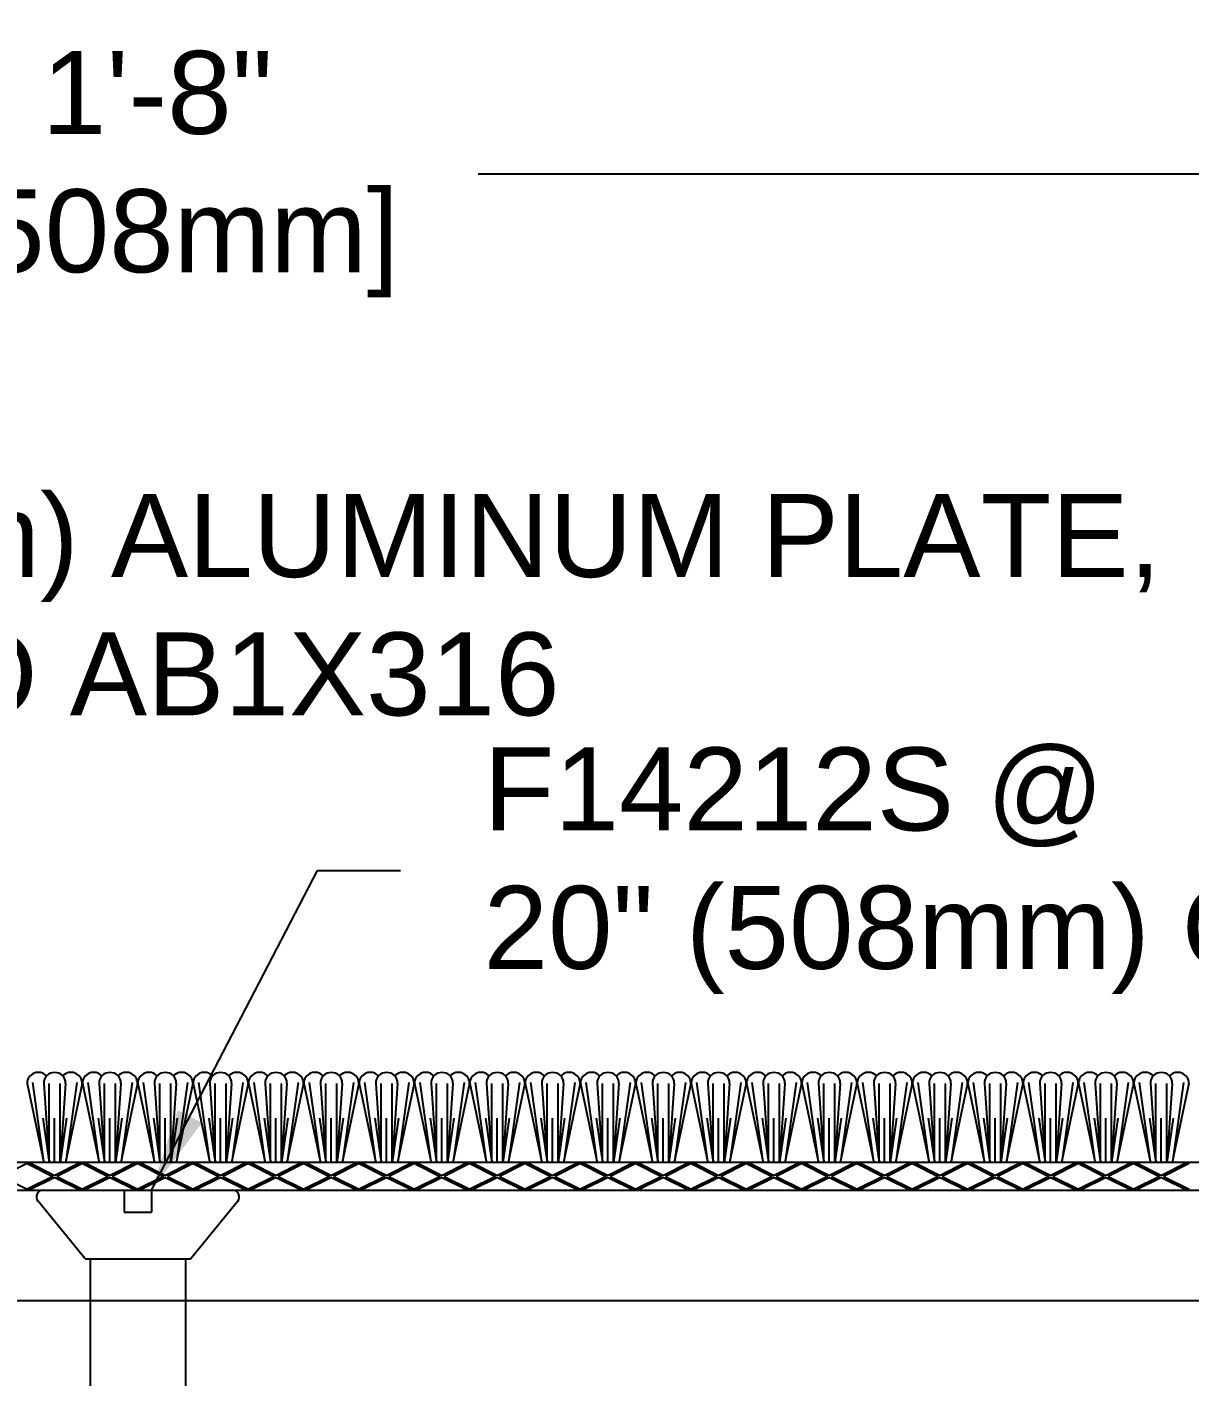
# Model space of a CAD drawing. Header units: inches. Extents: x -3.4 to 54.7, y -1.4 to 10.7.
# Drawn here: x 11.603 to 14.228, y 3.885 to 6.932 of the extents above; entities that cross this region are included whole.
import ezdxf

# ---------------------------------------------------------------- set-up
doc = ezdxf.new("R2010")
doc.units = ezdxf.units.IN
doc.header["$MEASUREMENT"] = 0
for name, color, linetype in [('Anchors', 4, 'Continuous'), ('Conditions', 1, 'Continuous'), ('Dimensions', 3, 'Continuous'), ('Metals', 7, 'Continuous'), ('Text', 2, 'Continuous')]:
    doc.layers.add(name, color=color, linetype=linetype)
doc.styles.add('ARIAL', font='arial.ttf')
doc.dimstyles.new('Arial', dxfattribs={"dimscale": 1.5, "dimtxt": 0.125, "dimasz": 0.125, "dimexe": 0.125, "dimexo": 0.125, "dimgap": 0.125, "dimtad": 0, "dimtih": 1, "dimtoh": 1, "dimdec": 4, "dimzin": 0, "dimdsep": 46, "dimlunit": 4, "dimtxsty": 'ARIAL', "dimcen": 0.125, "dimadec": 0, "dimazin": 0, "dimtfac": 1, "dimtdec": 4, "dimtofl": 0, "dimtmove": 0, "dimatfit": 3, "dimfxl": 0, "dimfrac": 2, "dimtolj": 1, "dimtzin": 0, "dimarcsym": 0})

# ---------------------------------------------------------------- blocks, each defined once
blk = doc.blocks.new('*D14')
at = {"layer": 'Defpoints', "color": 0}
for p in [(23.4536, 8.5789), (0.2542, 4.4823), (23.4536, 4.4823)]:
    blk.add_point(p, dxfattribs=at)
at = {"layer": 'Dimensions', "color": 0, "lineweight": -2}
for p, q in [((0.2542, 4.6698), (0.2542, 8.7664)), ((23.4536, 4.6698), (23.4536, 8.7664)), ((0.4417, 8.5789), (11.1225, 8.5789)), ((23.2661, 8.5789), (12.7065, 8.5789))]:
    blk.add_line(p, q, dxfattribs=at)
at = {"layer": 'Dimensions', "color": 0}
for points in [[(0.4417, 8.6101), (0.4417, 8.5476), (0.2542, 8.5789)], [(23.2661, 8.6101), (23.2661, 8.5476), (23.4536, 8.5789)]]:
    blk.add_solid(points, dxfattribs=at)
at = {"layer": 'Dimensions', "color": 0, "insert": (11.9145, 8.5789), "char_height": 0.1875, "attachment_point": 5, "style": 'ARIAL'}
blk.add_mtext('\\A1;1\'-11 3/16"\\P [589mm]', dxfattribs=at)
blk = doc.blocks.new('*D18')
at = {"layer": 'Defpoints', "color": 0}
for p in [(1.0001, 7.6035), (1.0001, 4.4773), (22.7077, 4.4773)]:
    blk.add_point(p, dxfattribs=at)
at = {"layer": 'Dimensions', "color": 0, "lineweight": -2}
for p, q in [((1.0001, 4.6648), (1.0001, 7.791)), ((22.7077, 4.6648), (22.7077, 7.791)), ((1.1876, 7.6035), (11.08, 7.6035)), ((22.5202, 7.6035), (12.6641, 7.6035))]:
    blk.add_line(p, q, dxfattribs=at)
at = {"layer": 'Dimensions', "color": 0}
for points in [[(1.1876, 7.6347), (1.1876, 7.5722), (1.0001, 7.6035)], [(22.5202, 7.6347), (22.5202, 7.5722), (22.7077, 7.6035)]]:
    blk.add_solid(points, dxfattribs=at)
at = {"layer": 'Dimensions', "color": 0, "insert": (11.872, 7.6035), "char_height": 0.1875, "attachment_point": 5, "style": 'ARIAL'}
blk.add_mtext('\\A1;1\'-9 11/16"\\P [551mm]', dxfattribs=at)
blk = doc.blocks.new('*D20')
at = {"layer": 'Defpoints', "color": 0}
for p in [(21.8539, 6.5998), (1.8539, 4.4773), (21.8539, 4.4773)]:
    blk.add_point(p, dxfattribs=at)
at = {"layer": 'Dimensions', "color": 0, "lineweight": -2}
for p, q in [((1.8539, 4.6648), (1.8539, 6.7873)), ((21.8539, 4.6648), (21.8539, 6.7873)), ((2.0414, 6.5998), (11.1732, 6.5998)), ((21.6664, 6.5998), (12.623, 6.5998))]:
    blk.add_line(p, q, dxfattribs=at)
at = {"layer": 'Dimensions', "color": 0}
for points in [[(2.0414, 6.631), (2.0414, 6.5685), (1.8539, 6.5998)], [(21.6664, 6.631), (21.6664, 6.5685), (21.8539, 6.5998)]]:
    blk.add_solid(points, dxfattribs=at)
at = {"layer": 'Dimensions', "color": 0, "insert": (11.8981, 6.5998), "char_height": 0.1875, "attachment_point": 5, "style": 'ARIAL'}
blk.add_mtext('\\A1;1\'-8"\\P [508mm]', dxfattribs=at)
blk = doc.blocks.new('F14212S')
for p, q in [((-0.1121, -0.159), (-0.2187, -0.0281)), ((-0.2071, -0.0037), (-0.0241, -0.0037)), ((-0.0241, -0.0037), (-0.0241, -0.0537)), ((0.0379, -0.0037), (0.0379, -0.0537)), ((0.0379, -0.0037), (0.2209, -0.0037)), ((0.1259, -0.159), (0.2326, -0.0281)), ((-0.0241, -0.0537), (0.0379, -0.0537)), ((-0.1121, -0.159), (0.1259, -0.159)), ((-0.1011, -0.159), (-0.1011, -0.4983)), ((0.1149, -0.159), (0.1149, -0.4983)), ((-0.1121, -0.5037), (-0.1011, -0.4983)), ((-0.1121, -0.5037), (-0.0609, -0.4983)), ((-0.1121, -0.5037), (-0.0781, -0.5233)), ((0.1149, -0.4983), (-0.1011, -0.4983)), ((-0.0781, -0.5233), (0.0919, -0.4983)), ((-0.0781, -0.534), (0.0919, -0.509)), ((0.1149, -0.4983), (0.0919, -0.509)), ((0.1259, -0.5287), (0.0919, -0.509)), ((-0.1121, -0.5537), (0.1259, -0.5287)), ((-0.1121, -0.5537), (-0.0781, -0.534)), ((-0.0781, -0.5233), (-0.0781, -0.534)), ((-0.0781, -0.5733), (0.0919, -0.5483)), ((0.1259, -0.5287), (0.0919, -0.5483)), ((0.0919, -0.5483), (0.0919, -0.559)), ((-0.1121, -0.5537), (-0.0781, -0.5733)), ((-0.1121, -0.6037), (0.1259, -0.5787)), ((-0.0781, -0.584), (0.0919, -0.559)), ((-0.0781, -0.5733), (-0.0781, -0.584)), ((0.1259, -0.5787), (0.0919, -0.559)), ((0.1259, -0.5787), (0.0919, -0.5983)), ((-0.1121, -0.6037), (-0.0781, -0.584)), ((-0.1121, -0.6037), (-0.0781, -0.6233)), ((-0.0781, -0.6233), (0.0919, -0.5983)), ((-0.0781, -0.634), (0.0919, -0.609)), ((0.0919, -0.5983), (0.0919, -0.609)), ((0.1259, -0.6287), (0.0919, -0.609)), ((-0.1121, -0.6537), (0.1259, -0.6287)), ((-0.1121, -0.6537), (-0.0781, -0.634)), ((-0.0781, -0.6233), (-0.0781, -0.634)), ((0.1259, -0.6287), (0.0919, -0.6483)), ((-0.1121, -0.6537), (-0.0781, -0.6733)), ((-0.0781, -0.6733), (0.0919, -0.6483)), ((-0.0781, -0.684), (0.0919, -0.659)), ((0.0919, -0.6483), (0.0919, -0.659)), ((0.1259, -0.6787), (0.0919, -0.659)), ((-0.1121, -0.7037), (0.1259, -0.6787)), ((-0.1121, -0.7037), (-0.0781, -0.684)), ((-0.0781, -0.6733), (-0.0781, -0.684)), ((-0.0781, -0.7233), (0.0919, -0.6983)), ((0.1259, -0.6787), (0.0919, -0.6983)), ((0.0919, -0.6983), (0.0919, -0.709)), ((-0.1121, -0.7037), (-0.0781, -0.7233)), ((-0.1121, -0.7537), (0.1259, -0.7287)), ((-0.0781, -0.734), (0.0919, -0.709)), ((-0.0781, -0.7233), (-0.0781, -0.734)), ((0.1259, -0.7287), (0.0919, -0.709)), ((0.1259, -0.7287), (0.0919, -0.7483)), ((-0.1121, -0.7537), (-0.0781, -0.734)), ((-0.1121, -0.7537), (-0.0781, -0.7733)), ((-0.0781, -0.7733), (0.0919, -0.7483)), ((-0.0781, -0.784), (0.0919, -0.759)), ((0.0919, -0.7483), (0.0919, -0.759)), ((0.1259, -0.7787), (0.0919, -0.759)), ((-0.1121, -0.8037), (0.1259, -0.7787)), ((-0.1121, -0.8037), (-0.0781, -0.784)), ((-0.0781, -0.7733), (-0.0781, -0.784)), ((0.1259, -0.7787), (0.0919, -0.7983)), ((-0.1121, -0.8037), (-0.0781, -0.8233)), ((-0.0781, -0.8233), (0.0919, -0.7983)), ((-0.0781, -0.834), (0.0919, -0.809)), ((0.0919, -0.7983), (0.0919, -0.809)), ((0.1259, -0.8287), (0.0919, -0.809)), ((-0.1121, -0.8537), (0.1259, -0.8287)), ((-0.1121, -0.8537), (-0.0781, -0.834)), ((-0.0781, -0.8233), (-0.0781, -0.834)), ((-0.0781, -0.8733), (0.0919, -0.8483)), ((0.1259, -0.8287), (0.0919, -0.8483)), ((0.0919, -0.8483), (0.0919, -0.859)), ((-0.1121, -0.8537), (-0.0781, -0.8733)), ((-0.1121, -0.9037), (0.1259, -0.8787)), ((-0.0781, -0.884), (0.0919, -0.859)), ((-0.0781, -0.8733), (-0.0781, -0.884)), ((0.1259, -0.8787), (0.0919, -0.859)), ((0.1259, -0.8787), (0.0919, -0.8983)), ((-0.1121, -0.9037), (-0.0781, -0.884)), ((-0.1121, -0.9037), (-0.0781, -0.9233)), ((-0.0781, -0.9233), (0.0919, -0.8983)), ((-0.0781, -0.934), (0.0919, -0.909)), ((0.0919, -0.8983), (0.0919, -0.909)), ((0.1259, -0.9287), (0.0919, -0.909)), ((-0.1121, -0.9537), (0.1259, -0.9287)), ((-0.1121, -0.9537), (-0.0781, -0.934)), ((-0.0781, -0.9233), (-0.0781, -0.934)), ((0.1259, -0.9287), (0.0919, -0.9483)), ((-0.1121, -0.9537), (-0.0781, -0.9733)), ((-0.0781, -0.9733), (0.0919, -0.9483)), ((-0.0781, -0.984), (0.0919, -0.959)), ((-0.0781, -0.9733), (-0.0781, -0.984)), ((0.0919, -0.9483), (0.0919, -0.959)), ((0.1259, -0.9787), (0.0919, -0.959)), ((-0.1121, -1.0037), (0.1259, -0.9787)), ((-0.1121, -1.0037), (-0.0781, -0.984)), ((-0.1121, -1.0037), (-0.0781, -1.0233)), ((-0.0781, -1.0233), (0.0919, -0.9983)), ((0.1259, -0.9787), (0.0919, -0.9983)), ((0.0919, -0.9983), (0.0919, -1.009)), ((-0.1121, -1.0537), (0.1259, -1.0287)), ((-0.1121, -1.0537), (-0.0781, -1.034)), ((-0.0781, -1.034), (0.0919, -1.009)), ((-0.0781, -1.0233), (-0.0781, -1.034)), ((0.1259, -1.0287), (0.0919, -1.009)), ((0.1259, -1.0287), (0.0919, -1.0483)), ((-0.1121, -1.0537), (-0.0781, -1.0733)), ((-0.0781, -1.0733), (0.0919, -1.0483)), ((-0.0781, -1.084), (0.0919, -1.059)), ((0.0919, -1.0483), (0.0919, -1.059)), ((0.1259, -1.0787), (0.0919, -1.059)), ((-0.1121, -1.1037), (0.1259, -1.0787)), ((-0.1121, -1.1037), (-0.0781, -1.084)), ((-0.0781, -1.0733), (-0.0781, -1.084)), ((0.1259, -1.0787), (0.0919, -1.0983)), ((-0.1121, -1.1037), (-0.0781, -1.1233)), ((-0.0781, -1.1233), (0.0919, -1.0983)), ((-0.0781, -1.134), (0.0919, -1.109)), ((-0.0781, -1.1233), (-0.0781, -1.134)), ((0.0919, -1.0983), (0.0919, -1.109)), ((0.1259, -1.1287), (0.0919, -1.109)), ((-0.1121, -1.1537), (0.1259, -1.1287)), ((-0.1121, -1.1537), (-0.0781, -1.134)), ((-0.1121, -1.1537), (-0.0781, -1.1733)), ((-0.0781, -1.1733), (0.0919, -1.1483)), ((0.1259, -1.1287), (0.0919, -1.1483)), ((0.0919, -1.1483), (0.0919, -1.159)), ((-0.1121, -1.2037), (0.1259, -1.1787)), ((-0.1121, -1.2037), (-0.0781, -1.184)), ((-0.0781, -1.184), (0.0919, -1.159)), ((-0.0781, -1.1733), (-0.0781, -1.184)), ((0.1259, -1.1787), (0.0919, -1.159)), ((0.1259, -1.1787), (0.0919, -1.1983)), ((-0.1121, -1.2037), (-0.0781, -1.2233)), ((-0.0781, -1.2233), (0.0919, -1.1983)), ((-0.0781, -1.234), (0.0919, -1.209)), ((0.0919, -1.1983), (0.0919, -1.209)), ((0.1259, -1.2287), (0.0919, -1.209)), ((-0.1121, -1.2537), (0.1259, -1.2287)), ((-0.1121, -1.2537), (-0.0781, -1.234)), ((-0.0781, -1.2233), (-0.0781, -1.234)), ((-0.0781, -1.2733), (0.0919, -1.2483)), ((0.1259, -1.2287), (0.0919, -1.2483)), ((0.0919, -1.2483), (0.0919, -1.259)), ((-0.1121, -1.2537), (-0.0781, -1.2733)), ((-0.1121, -1.3037), (0.1259, -1.2787)), ((-0.0781, -1.284), (0.0919, -1.259)), ((-0.0781, -1.2733), (-0.0781, -1.284)), ((0.1259, -1.2787), (0.0919, -1.259)), ((0.1259, -1.2787), (0.0919, -1.2983)), ((-0.1121, -1.3037), (-0.0781, -1.284)), ((-0.1121, -1.3037), (-0.0781, -1.3233)), ((-0.0781, -1.3233), (0.0919, -1.2983)), ((-0.0781, -1.334), (0.0919, -1.309)), ((0.0919, -1.2983), (0.0919, -1.309)), ((0.1259, -1.3287), (0.0919, -1.309)), ((-0.1121, -1.3537), (0.1259, -1.3287)), ((-0.1121, -1.3537), (-0.0781, -1.334)), ((-0.0781, -1.3233), (-0.0781, -1.334)), ((0.1259, -1.3287), (0.0919, -1.3483)), ((-0.1121, -1.3537), (-0.0781, -1.3733)), ((-0.0781, -1.3733), (0.0919, -1.3483)), ((-0.0781, -1.384), (0.0919, -1.359)), ((0.0919, -1.3483), (0.0919, -1.359)), ((0.1259, -1.3787), (0.0919, -1.359)), ((-0.1121, -1.4037), (0.1259, -1.3787)), ((-0.1121, -1.4037), (-0.0781, -1.384)), ((-0.0781, -1.3733), (-0.0781, -1.384)), ((-0.0781, -1.4233), (0.0919, -1.3983)), ((0.1259, -1.3787), (0.0919, -1.3983)), ((0.0919, -1.3983), (0.0919, -1.409)), ((-0.1121, -1.4037), (-0.0781, -1.4233)), ((-0.1121, -1.4537), (0.1259, -1.4287)), ((-0.0781, -1.434), (0.0919, -1.409)), ((-0.0781, -1.4233), (-0.0781, -1.434)), ((0.1259, -1.4287), (0.0919, -1.409)), ((0.1259, -1.4287), (0.0919, -1.4483)), ((-0.1121, -1.4537), (-0.0781, -1.434)), ((-0.1121, -1.4537), (-0.0781, -1.4733)), ((-0.0781, -1.4733), (0.0919, -1.4483)), ((-0.0781, -1.484), (0.0919, -1.459)), ((0.0919, -1.4483), (0.0919, -1.459)), ((0.1259, -1.4787), (0.0919, -1.459)), ((-0.1121, -1.5037), (0.1259, -1.4787)), ((-0.1121, -1.5037), (-0.0781, -1.484)), ((-0.0781, -1.4733), (-0.0781, -1.484)), ((0.1259, -1.4787), (0.0919, -1.4983)), ((-0.1121, -1.5037), (-0.0781, -1.5233)), ((-0.0781, -1.5233), (0.0919, -1.4983)), ((-0.0781, -1.534), (0.0919, -1.509)), ((-0.0781, -1.5233), (-0.0781, -1.534)), ((0.0919, -1.4983), (0.0919, -1.509)), ((0.1259, -1.5287), (0.0919, -1.509)), ((-0.1121, -1.5537), (0.1259, -1.5287)), ((-0.1121, -1.5537), (-0.0781, -1.534)), ((-0.1121, -1.5537), (-0.0781, -1.5733)), ((-0.0781, -1.5733), (0.0919, -1.5483)), ((0.1259, -1.5287), (0.0919, -1.5483)), ((0.0919, -1.5483), (0.0919, -1.559)), ((-0.1121, -1.6037), (0.1259, -1.5787)), ((-0.1121, -1.6037), (-0.0781, -1.584)), ((-0.0781, -1.584), (0.0919, -1.559)), ((-0.0781, -1.5733), (-0.0781, -1.584)), ((0.1259, -1.5787), (0.0919, -1.559)), ((0.1259, -1.5787), (0.0919, -1.5983)), ((-0.1121, -1.6037), (-0.0781, -1.6233)), ((-0.0781, -1.6233), (0.0919, -1.5983)), ((-0.0781, -1.634), (0.0919, -1.609)), ((0.0919, -1.5983), (0.0919, -1.609)), ((0.1259, -1.6287), (0.0919, -1.609)), ((-0.1121, -1.6537), (0.1259, -1.6287)), ((-0.1121, -1.6537), (-0.0781, -1.634)), ((-0.0781, -1.6233), (-0.0781, -1.634)), ((0.1259, -1.6287), (0.0919, -1.6483)), ((-0.1121, -1.6537), (-0.0781, -1.6733)), ((-0.0781, -1.6733), (0.0919, -1.6483)), ((-0.0781, -1.684), (0.0919, -1.659)), ((-0.0781, -1.6733), (-0.0781, -1.684)), ((0.0919, -1.6483), (0.0919, -1.659)), ((0.1259, -1.6787), (0.0919, -1.659)), ((-0.1121, -1.7037), (0.1259, -1.6787)), ((-0.1121, -1.7037), (-0.0781, -1.684)), ((-0.1121, -1.7037), (-0.0781, -1.7233)), ((-0.0781, -1.7233), (0.0919, -1.6983)), ((0.1259, -1.6787), (0.0919, -1.6983)), ((0.0919, -1.6983), (0.0919, -1.709)), ((-0.1121, -1.7537), (0.1259, -1.7287)), ((-0.1121, -1.7537), (-0.0781, -1.734)), ((-0.0781, -1.734), (0.0919, -1.709)), ((-0.0781, -1.7233), (-0.0781, -1.734)), ((0.1259, -1.7287), (0.0919, -1.709)), ((0.1259, -1.7287), (0.0919, -1.7483)), ((-0.1121, -1.7537), (-0.0781, -1.7733)), ((-0.0781, -1.7733), (0.0919, -1.7483)), ((-0.0781, -1.784), (0.0919, -1.759)), ((0.0919, -1.7483), (0.0919, -1.759)), ((0.1259, -1.7787), (0.0919, -1.759)), ((-0.1121, -1.8037), (0.1259, -1.7787)), ((-0.1121, -1.8037), (-0.0781, -1.784)), ((-0.0781, -1.7733), (-0.0781, -1.784)), ((0.1259, -1.7787), (0.0919, -1.7983)), ((-0.1121, -1.8037), (-0.0781, -1.8233)), ((-0.0781, -1.8233), (0.0919, -1.7983)), ((-0.0781, -1.834), (0.0919, -1.809)), ((-0.0781, -1.8233), (-0.0781, -1.834)), ((0.0919, -1.7983), (0.0919, -1.809)), ((0.1259, -1.8287), (0.0919, -1.809)), ((-0.1121, -1.8537), (0.1259, -1.8287)), ((-0.1121, -1.8537), (-0.0781, -1.834)), ((-0.1121, -1.8537), (-0.0781, -1.8733)), ((-0.0781, -1.8733), (0.0919, -1.8483)), ((0.1259, -1.8287), (0.0919, -1.8483)), ((0.0919, -1.8483), (0.0919, -1.859)), ((-0.1121, -1.9037), (0.1259, -1.8787)), ((-0.1121, -1.9037), (-0.0781, -1.884)), ((-0.0781, -1.884), (0.0919, -1.859)), ((-0.0781, -1.8733), (-0.0781, -1.884)), ((0.1259, -1.8787), (0.0919, -1.859)), ((0.1259, -1.8787), (0.0919, -1.8983)), ((-0.1121, -1.9037), (-0.0781, -1.9233)), ((-0.0781, -1.9233), (0.0919, -1.8983)), ((-0.0781, -1.934), (0.0919, -1.909)), ((0.0919, -1.8983), (0.0919, -1.909)), ((0.1259, -1.9287), (0.0919, -1.909)), ((-0.1121, -1.9537), (0.1259, -1.9287)), ((-0.1121, -1.9537), (-0.0781, -1.934)), ((-0.0781, -1.9233), (-0.0781, -1.934)), ((-0.0781, -1.9733), (0.0919, -1.9483)), ((0.1259, -1.9287), (0.0919, -1.9483)), ((0.0919, -1.9483), (0.0919, -1.959)), ((-0.1121, -1.9537), (-0.0781, -1.9733)), ((-0.1121, -2.0037), (0.1259, -1.9787)), ((-0.0781, -1.984), (0.0919, -1.959)), ((-0.0781, -1.9733), (-0.0781, -1.984)), ((0.1259, -1.9787), (0.0919, -1.959)), ((0.1259, -1.9787), (0.0919, -1.9983)), ((-0.1121, -2.0037), (-0.0781, -1.984)), ((-0.1121, -2.0037), (-0.0781, -2.0233)), ((-0.0781, -2.0233), (0.0919, -1.9983)), ((-0.0781, -2.034), (0.0919, -2.009)), ((0.0919, -1.9983), (0.0919, -2.009)), ((0.1259, -2.0287), (0.0919, -2.009)), ((-0.1121, -2.0537), (0.1259, -2.0287)), ((-0.1121, -2.0537), (-0.0781, -2.034)), ((-0.0781, -2.0233), (-0.0781, -2.034)), ((0.1259, -2.0287), (0.0919, -2.0483)), ((-0.1121, -2.0537), (-0.0781, -2.0733)), ((-0.0781, -2.0733), (0.0919, -2.0483)), ((-0.0781, -2.084), (0.0919, -2.059)), ((0.0919, -2.0483), (0.0919, -2.059)), ((0.1259, -2.0787), (0.0919, -2.059)), ((-0.1121, -2.1037), (0.1259, -2.0787)), ((-0.1121, -2.1037), (-0.0781, -2.084)), ((-0.0781, -2.0733), (-0.0781, -2.084)), ((-0.0781, -2.1233), (0.0919, -2.0983)), ((0.1259, -2.0787), (0.0919, -2.0983)), ((0.0919, -2.0983), (0.0919, -2.109)), ((-0.1121, -2.1037), (-0.0781, -2.1233)), ((-0.1121, -2.1537), (0.1259, -2.1287)), ((-0.0781, -2.134), (0.0919, -2.109)), ((-0.0781, -2.1233), (-0.0781, -2.134)), ((0.1259, -2.1287), (0.0919, -2.109)), ((0.1259, -2.1287), (0.0919, -2.1483)), ((-0.1121, -2.1537), (-0.0781, -2.134)), ((-0.1121, -2.1537), (-0.0781, -2.1733)), ((-0.0781, -2.1733), (0.0919, -2.1483)), ((-0.0781, -2.184), (0.0919, -2.159)), ((0.0919, -2.1483), (0.0919, -2.159)), ((0.1259, -2.1787), (0.0919, -2.159)), ((-0.1121, -2.2037), (0.1259, -2.1787)), ((-0.1121, -2.2037), (-0.0781, -2.184)), ((-0.0781, -2.1733), (-0.0781, -2.184)), ((0.1259, -2.1787), (0.0919, -2.1983)), ((-0.1121, -2.2037), (-0.0781, -2.2233)), ((-0.0781, -2.2233), (0.0919, -2.1983)), ((-0.0781, -2.234), (0.0919, -2.209)), ((-0.0781, -2.2233), (-0.0781, -2.234)), ((0.0919, -2.1983), (0.0919, -2.209)), ((0.1259, -2.2287), (0.0919, -2.209)), ((-0.1121, -2.2537), (0.1259, -2.2287)), ((-0.1121, -2.2537), (-0.0781, -2.234)), ((-0.1121, -2.2537), (-0.0781, -2.2733)), ((-0.0781, -2.2733), (0.0919, -2.2483)), ((0.1259, -2.2287), (0.0919, -2.2483)), ((0.0919, -2.2483), (0.0919, -2.259)), ((-0.1121, -2.3037), (0.1259, -2.2787)), ((-0.1121, -2.3037), (-0.0781, -2.284)), ((-0.0781, -2.284), (0.0919, -2.259)), ((-0.0781, -2.2733), (-0.0781, -2.284)), ((0.1259, -2.2787), (0.0919, -2.259)), ((0.1259, -2.2787), (0.0919, -2.2983)), ((-0.1121, -2.3037), (-0.0781, -2.3233)), ((-0.0781, -2.3233), (0.0919, -2.2983)), ((-0.0781, -2.334), (0.0919, -2.309)), ((0.0919, -2.2983), (0.0919, -2.309)), ((0.1259, -2.3287), (0.0919, -2.309)), ((-0.1121, -2.3537), (0.1259, -2.3287)), ((-0.1121, -2.3537), (-0.0781, -2.334)), ((-0.0781, -2.3233), (-0.0781, -2.334)), ((0.1259, -2.3287), (0.0919, -2.3483)), ((-0.1121, -2.3537), (-0.0781, -2.3733)), ((-0.0781, -2.3733), (0.0919, -2.3483)), ((-0.0781, -2.384), (0.0919, -2.359)), ((-0.0781, -2.3733), (-0.0781, -2.384)), ((0.0919, -2.3483), (0.0919, -2.359)), ((0.1259, -2.3787), (0.0919, -2.359)), ((-0.1121, -2.4037), (0.1259, -2.3787)), ((-0.1121, -2.4037), (-0.0781, -2.384)), ((-0.1121, -2.4037), (-0.0781, -2.4233)), ((-0.0781, -2.4233), (0.0919, -2.3983)), ((0.1259, -2.3787), (0.0919, -2.3983)), ((0.0919, -2.3983), (0.0919, -2.409)), ((-0.1121, -2.4537), (0.1259, -2.4287)), ((-0.1121, -2.4537), (-0.0781, -2.434)), ((-0.0781, -2.434), (0.0919, -2.409)), ((-0.0781, -2.4233), (-0.0781, -2.434)), ((0.1259, -2.4287), (0.0919, -2.409)), ((0.1259, -2.4287), (0.0919, -2.4483)), ((-0.1121, -2.4537), (-0.0781, -2.4733)), ((-0.0781, -2.4733), (0.0919, -2.4483)), ((-0.0781, -2.484), (0.0919, -2.459)), ((0.0919, -2.4483), (0.0919, -2.459)), ((0.1259, -2.4787), (0.0919, -2.459)), ((-0.1029, -2.5037), (0.1259, -2.4787)), ((-0.1029, -2.5037), (-0.0781, -2.484)), ((-0.0781, -2.4733), (-0.0781, -2.484)), ((0.0554, -2.5037), (0.0919, -2.4983)), ((0.1259, -2.4787), (0.0919, -2.4983)), ((-0.1029, -2.5037), (0.0554, -2.5037))]:
    blk.add_line(p, q)
for centre, start, end in [((-0.2071, -0.0187), 90, 219.032), ((0.2209, -0.0187), 320.968, 90)]:
    blk.add_arc(centre, 0.015, start, end)
blk = doc.blocks.new('*U31')
for p, q in [((20, 0.0625), (0, 0.0625)), ((9.7545, 0.0625), (9.8125, 0.0335)), ((9.8705, 0.0625), (9.8125, 0.0335)), ((9.8795, 0.0625), (9.9375, 0.0335)), ((9.9955, 0.0625), (9.9375, 0.0335)), ((10.0045, 0.0625), (10.0625, 0.0335)), ((10.1205, 0.0625), (10.0625, 0.0335)), ((10.1295, 0.0625), (10.1875, 0.0335)), ((10.2455, 0.0625), (10.1875, 0.0335)), ((10.2545, 0.0625), (10.3125, 0.0335)), ((10.3705, 0.0625), (10.3125, 0.0335)), ((10.3795, 0.0625), (10.4375, 0.0335)), ((10.4955, 0.0625), (10.4375, 0.0335)), ((10.5045, 0.0625), (10.5625, 0.0335)), ((10.6205, 0.0625), (10.5625, 0.0335)), ((10.6295, 0.0625), (10.6875, 0.0335)), ((10.7455, 0.0625), (10.6875, 0.0335)), ((10.7545, 0.0625), (10.8125, 0.0335)), ((10.8705, 0.0625), (10.8125, 0.0335)), ((10.8795, 0.0625), (10.9375, 0.0335)), ((10.9955, 0.0625), (10.9375, 0.0335)), ((11.0045, 0.0625), (11.0625, 0.0335)), ((11.1205, 0.0625), (11.0625, 0.0335)), ((11.1295, 0.0625), (11.1875, 0.0335)), ((11.2455, 0.0625), (11.1875, 0.0335)), ((11.2545, 0.0625), (11.3125, 0.0335)), ((11.3705, 0.0625), (11.3125, 0.0335)), ((11.3795, 0.0625), (11.4375, 0.0335)), ((11.4955, 0.0625), (11.4375, 0.0335)), ((11.5045, 0.0625), (11.5625, 0.0335)), ((11.6205, 0.0625), (11.5625, 0.0335)), ((11.6295, 0.0625), (11.6875, 0.0335)), ((11.7455, 0.0625), (11.6875, 0.0335)), ((11.7545, 0.0625), (11.8125, 0.0335)), ((11.8705, 0.0625), (11.8125, 0.0335)), ((11.8795, 0.0625), (11.9375, 0.0335)), ((11.9955, 0.0625), (11.9375, 0.0335)), ((12.0045, 0.0625), (12.0625, 0.0335)), ((12.1205, 0.0625), (12.0625, 0.0335)), ((12.1295, 0.0625), (12.1875, 0.0335)), ((12.2455, 0.0625), (12.1875, 0.0335)), ((12.2545, 0.0625), (12.3125, 0.0335)), ((12.3705, 0.0625), (12.3125, 0.0335)), ((9.75, 0.0603), (9.692, 0.0312)), ((9.692, 0.0312), (9.75, 0.0022)), ((9.75, 0.0603), (9.808, 0.0312)), ((9.808, 0.0312), (9.75, 0.0022)), ((9.875, 0.0603), (9.817, 0.0312)), ((9.817, 0.0312), (9.875, 0.0022)), ((9.875, 0.0603), (9.933, 0.0312)), ((9.933, 0.0312), (9.875, 0.0022)), ((10, 0.0603), (9.942, 0.0312)), ((9.942, 0.0312), (10, 0.0022)), ((10, 0.0603), (10.058, 0.0312)), ((10.058, 0.0312), (10, 0.0022)), ((10.125, 0.0603), (10.067, 0.0312)), ((10.067, 0.0312), (10.125, 0.0022)), ((10.125, 0.0603), (10.183, 0.0312)), ((10.183, 0.0312), (10.125, 0.0022)), ((10.25, 0.0603), (10.192, 0.0312)), ((10.192, 0.0312), (10.25, 0.0022)), ((10.25, 0.0603), (10.308, 0.0312)), ((10.308, 0.0312), (10.25, 0.0022)), ((10.375, 0.0603), (10.317, 0.0312)), ((10.317, 0.0312), (10.375, 0.0022)), ((10.375, 0.0603), (10.433, 0.0312)), ((10.433, 0.0312), (10.375, 0.0022)), ((10.5, 0.0603), (10.442, 0.0312)), ((10.442, 0.0312), (10.5, 0.0022)), ((10.5, 0.0603), (10.558, 0.0312)), ((10.558, 0.0312), (10.5, 0.0022)), ((10.625, 0.0603), (10.567, 0.0312)), ((10.567, 0.0312), (10.625, 0.0022)), ((10.625, 0.0603), (10.683, 0.0312)), ((10.683, 0.0312), (10.625, 0.0022)), ((10.75, 0.0603), (10.692, 0.0312)), ((10.692, 0.0312), (10.75, 0.0022)), ((10.75, 0.0603), (10.808, 0.0312)), ((10.808, 0.0312), (10.75, 0.0022)), ((10.875, 0.0603), (10.817, 0.0312)), ((10.817, 0.0312), (10.875, 0.0022)), ((10.875, 0.0603), (10.933, 0.0312)), ((10.933, 0.0312), (10.875, 0.0022)), ((11, 0.0603), (10.942, 0.0312)), ((10.942, 0.0312), (11, 0.0022)), ((11, 0.0603), (11.058, 0.0312)), ((11.058, 0.0312), (11, 0.0022)), ((11.125, 0.0603), (11.067, 0.0312)), ((11.067, 0.0312), (11.125, 0.0022)), ((11.125, 0.0603), (11.183, 0.0312)), ((11.183, 0.0312), (11.125, 0.0022)), ((11.25, 0.0603), (11.192, 0.0312)), ((11.192, 0.0312), (11.25, 0.0022)), ((11.25, 0.0603), (11.308, 0.0312)), ((11.308, 0.0312), (11.25, 0.0022)), ((11.375, 0.0603), (11.317, 0.0312)), ((11.317, 0.0312), (11.375, 0.0022)), ((11.375, 0.0603), (11.433, 0.0312)), ((11.433, 0.0312), (11.375, 0.0022)), ((11.5, 0.0603), (11.442, 0.0312)), ((11.442, 0.0312), (11.5, 0.0022)), ((11.5, 0.0603), (11.558, 0.0312)), ((11.558, 0.0312), (11.5, 0.0022)), ((11.625, 0.0603), (11.567, 0.0312)), ((11.567, 0.0312), (11.625, 0.0022)), ((11.625, 0.0603), (11.683, 0.0312)), ((11.683, 0.0312), (11.625, 0.0022)), ((11.75, 0.0603), (11.692, 0.0312)), ((11.692, 0.0312), (11.75, 0.0022)), ((11.75, 0.0603), (11.808, 0.0312)), ((11.808, 0.0312), (11.75, 0.0022)), ((11.875, 0.0603), (11.817, 0.0312)), ((11.817, 0.0312), (11.875, 0.0022)), ((11.875, 0.0603), (11.933, 0.0312)), ((11.933, 0.0312), (11.875, 0.0022)), ((12, 0.0603), (11.942, 0.0312)), ((11.942, 0.0312), (12, 0.0022)), ((12, 0.0603), (12.058, 0.0312)), ((12.058, 0.0312), (12, 0.0022)), ((12.125, 0.0603), (12.067, 0.0312)), ((12.067, 0.0312), (12.125, 0.0022)), ((12.125, 0.0603), (12.183, 0.0312)), ((12.183, 0.0312), (12.125, 0.0022)), ((12.25, 0.0603), (12.192, 0.0312)), ((12.192, 0.0312), (12.25, 0.0022)), ((12.25, 0.0603), (12.308, 0.0312)), ((12.308, 0.0312), (12.25, 0.0022)), ((12.375, 0.0603), (12.317, 0.0312)), ((12.317, 0.0312), (12.375, 0.0022)), ((0, 0), (20, 0)), ((9.8125, 0.029), (9.7545, 0)), ((9.8125, 0.029), (9.8705, 0)), ((9.9375, 0.029), (9.8795, 0)), ((9.9375, 0.029), (9.9955, 0)), ((10.0625, 0.029), (10.0045, 0)), ((10.0625, 0.029), (10.1205, 0)), ((10.1875, 0.029), (10.1295, 0)), ((10.1875, 0.029), (10.2455, 0)), ((10.3125, 0.029), (10.2545, 0)), ((10.3125, 0.029), (10.3705, 0)), ((10.4375, 0.029), (10.3795, 0)), ((10.4375, 0.029), (10.4955, 0)), ((10.5625, 0.029), (10.5045, 0)), ((10.5625, 0.029), (10.6205, 0)), ((10.6875, 0.029), (10.6295, 0)), ((10.6875, 0.029), (10.7455, 0)), ((10.8125, 0.029), (10.7545, 0)), ((10.8125, 0.029), (10.8705, 0)), ((10.9375, 0.029), (10.8795, 0)), ((10.9375, 0.029), (10.9955, 0)), ((11.0625, 0.029), (11.0045, 0)), ((11.0625, 0.029), (11.1205, 0)), ((11.1875, 0.029), (11.1295, 0)), ((11.1875, 0.029), (11.2455, 0)), ((11.3125, 0.029), (11.2545, 0)), ((11.3125, 0.029), (11.3705, 0)), ((11.4375, 0.029), (11.3795, 0)), ((11.4375, 0.029), (11.4955, 0)), ((11.5625, 0.029), (11.5045, 0)), ((11.5625, 0.029), (11.6205, 0)), ((11.6875, 0.029), (11.6295, 0)), ((11.6875, 0.029), (11.7455, 0)), ((11.8125, 0.029), (11.7545, 0)), ((11.8125, 0.029), (11.8705, 0)), ((11.9375, 0.029), (11.8795, 0)), ((11.9375, 0.029), (11.9955, 0)), ((12.0625, 0.029), (12.0045, 0)), ((12.0625, 0.029), (12.1205, 0)), ((12.1875, 0.029), (12.1295, 0)), ((12.1875, 0.029), (12.2455, 0)), ((12.3125, 0.029), (12.2545, 0)), ((12.3125, 0.029), (12.3705, 0))]:
    blk.add_line(p, q)
for points in [[(9.7499, 0.2412), (9.7873, 0.0625)], [(9.7619, 0.243), (9.7869, 0.0642)], [(9.7874, 0.2412), (9.7999, 0.0625)], [(9.7999, 0.0625), (9.7999, 0.2412)], [(9.8242, 0.0625), (9.8242, 0.2412)], [(9.8367, 0.2412), (9.8242, 0.0625)], [(9.8742, 0.2412), (9.8368, 0.0625)], [(9.8622, 0.243), (9.8372, 0.0642)], [(9.8749, 0.2412), (9.9123, 0.0625)], [(9.8869, 0.243), (9.9119, 0.0642)], [(9.9124, 0.2412), (9.9249, 0.0625)], [(9.9249, 0.0625), (9.9249, 0.2412)], [(9.9492, 0.0625), (9.9492, 0.2412)], [(9.9617, 0.2412), (9.9492, 0.0625)], [(9.9992, 0.2412), (9.9618, 0.0625)], [(9.9872, 0.243), (9.9622, 0.0642)], [(9.9999, 0.2412), (10.0373, 0.0625)], [(10.0119, 0.243), (10.0369, 0.0642)], [(10.0374, 0.2412), (10.0499, 0.0625)], [(10.0499, 0.0625), (10.0499, 0.2412)], [(10.0742, 0.0625), (10.0742, 0.2412)], [(10.0867, 0.2412), (10.0742, 0.0625)], [(10.1242, 0.2412), (10.0868, 0.0625)], [(10.1122, 0.243), (10.0872, 0.0642)], [(10.1249, 0.2412), (10.1623, 0.0625)], [(10.1369, 0.243), (10.1619, 0.0642)], [(10.1624, 0.2412), (10.1749, 0.0625)], [(10.1749, 0.0625), (10.1749, 0.2412)], [(10.1992, 0.0625), (10.1992, 0.2412)], [(10.2117, 0.2412), (10.1992, 0.0625)], [(10.2492, 0.2412), (10.2118, 0.0625)], [(10.2372, 0.243), (10.2122, 0.0642)], [(10.2499, 0.2412), (10.2873, 0.0625)], [(10.2619, 0.243), (10.2869, 0.0642)], [(10.2874, 0.2412), (10.2999, 0.0625)], [(10.2999, 0.0625), (10.2999, 0.2412)], [(10.3242, 0.0625), (10.3242, 0.2412)], [(10.3367, 0.2412), (10.3242, 0.0625)], [(10.3742, 0.2412), (10.3368, 0.0625)], [(10.3622, 0.243), (10.3372, 0.0642)], [(10.3749, 0.2412), (10.4123, 0.0625)], [(10.3869, 0.243), (10.4119, 0.0642)], [(10.4124, 0.2412), (10.4249, 0.0625)], [(10.4249, 0.0625), (10.4249, 0.2412)], [(10.4492, 0.0625), (10.4492, 0.2412)], [(10.4617, 0.2412), (10.4492, 0.0625)], [(10.4992, 0.2412), (10.4618, 0.0625)], [(10.4872, 0.243), (10.4622, 0.0642)], [(10.4999, 0.2412), (10.5373, 0.0625)], [(10.5119, 0.243), (10.5369, 0.0642)], [(10.5374, 0.2412), (10.5499, 0.0625)], [(10.5499, 0.0625), (10.5499, 0.2412)], [(10.5742, 0.0625), (10.5742, 0.2412)], [(10.5867, 0.2412), (10.5742, 0.0625)], [(10.6242, 0.2412), (10.5868, 0.0625)], [(10.6122, 0.243), (10.5872, 0.0642)], [(10.6249, 0.2412), (10.6623, 0.0625)], [(10.6369, 0.243), (10.6619, 0.0642)], [(10.6624, 0.2412), (10.6749, 0.0625)], [(10.6749, 0.0625), (10.6749, 0.2412)], [(10.6992, 0.0625), (10.6992, 0.2412)], [(10.7117, 0.2412), (10.6992, 0.0625)], [(10.7492, 0.2412), (10.7118, 0.0625)], [(10.7372, 0.243), (10.7122, 0.0642)], [(10.7499, 0.2412), (10.7873, 0.0625)], [(10.7619, 0.243), (10.7869, 0.0642)], [(10.7874, 0.2412), (10.7999, 0.0625)], [(10.7999, 0.0625), (10.7999, 0.2412)], [(10.8242, 0.0625), (10.8242, 0.2412)], [(10.8367, 0.2412), (10.8242, 0.0625)], [(10.8742, 0.2412), (10.8368, 0.0625)], [(10.8622, 0.243), (10.8372, 0.0642)], [(10.8749, 0.2412), (10.9123, 0.0625)], [(10.8869, 0.243), (10.9119, 0.0642)], [(10.9124, 0.2412), (10.9249, 0.0625)], [(10.9249, 0.0625), (10.9249, 0.2412)], [(10.9492, 0.0625), (10.9492, 0.2412)], [(10.9617, 0.2412), (10.9492, 0.0625)], [(10.9992, 0.2412), (10.9618, 0.0625)], [(10.9872, 0.243), (10.9622, 0.0642)], [(10.9999, 0.2412), (11.0373, 0.0625)], [(11.0119, 0.243), (11.0369, 0.0642)], [(11.0374, 0.2412), (11.0499, 0.0625)], [(11.0499, 0.0625), (11.0499, 0.2412)], [(11.0742, 0.0625), (11.0742, 0.2412)], [(11.0867, 0.2412), (11.0742, 0.0625)], [(11.1242, 0.2412), (11.0868, 0.0625)], [(11.1122, 0.243), (11.0872, 0.0642)], [(11.1249, 0.2412), (11.1623, 0.0625)], [(11.1369, 0.243), (11.1619, 0.0642)], [(11.1624, 0.2412), (11.1749, 0.0625)], [(11.1749, 0.0625), (11.1749, 0.2412)], [(11.1992, 0.0625), (11.1992, 0.2412)], [(11.2117, 0.2412), (11.1992, 0.0625)], [(11.2492, 0.2412), (11.2118, 0.0625)], [(11.2372, 0.243), (11.2122, 0.0642)], [(11.2499, 0.2412), (11.2873, 0.0625)], [(11.2619, 0.243), (11.2869, 0.0642)], [(11.2874, 0.2412), (11.2999, 0.0625)], [(11.2999, 0.0625), (11.2999, 0.2412)], [(11.3242, 0.0625), (11.3242, 0.2412)], [(11.3367, 0.2412), (11.3242, 0.0625)], [(11.3742, 0.2412), (11.3368, 0.0625)], [(11.3622, 0.243), (11.3372, 0.0642)], [(11.3749, 0.2412), (11.4123, 0.0625)], [(11.3869, 0.243), (11.4119, 0.0642)], [(11.4124, 0.2412), (11.4249, 0.0625)], [(11.4249, 0.0625), (11.4249, 0.2412)], [(11.4492, 0.0625), (11.4492, 0.2412)], [(11.4617, 0.2412), (11.4492, 0.0625)], [(11.4992, 0.2412), (11.4618, 0.0625)], [(11.4872, 0.243), (11.4622, 0.0642)], [(11.4999, 0.2412), (11.5373, 0.0625)], [(11.5119, 0.243), (11.5369, 0.0642)], [(11.5374, 0.2412), (11.5499, 0.0625)], [(11.5499, 0.0625), (11.5499, 0.2412)], [(11.5742, 0.0625), (11.5742, 0.2412)], [(11.5867, 0.2412), (11.5742, 0.0625)], [(11.6242, 0.2412), (11.5868, 0.0625)], [(11.6122, 0.243), (11.5872, 0.0642)], [(11.6249, 0.2412), (11.6623, 0.0625)], [(11.6369, 0.243), (11.6619, 0.0642)], [(11.6624, 0.2412), (11.6749, 0.0625)], [(11.6749, 0.0625), (11.6749, 0.2412)], [(11.6992, 0.0625), (11.6992, 0.2412)], [(11.7117, 0.2412), (11.6992, 0.0625)], [(11.7492, 0.2412), (11.7118, 0.0625)], [(11.7372, 0.243), (11.7122, 0.0642)], [(11.7499, 0.2412), (11.7873, 0.0625)], [(11.7619, 0.243), (11.7869, 0.0642)], [(11.7874, 0.2412), (11.7999, 0.0625)], [(11.7999, 0.0625), (11.7999, 0.2412)], [(11.8242, 0.0625), (11.8242, 0.2412)], [(11.8367, 0.2412), (11.8242, 0.0625)], [(11.8742, 0.2412), (11.8368, 0.0625)], [(11.8622, 0.243), (11.8372, 0.0642)], [(11.8749, 0.2412), (11.9123, 0.0625)], [(11.8869, 0.243), (11.9119, 0.0642)], [(11.9124, 0.2412), (11.9249, 0.0625)], [(11.9249, 0.0625), (11.9249, 0.2412)], [(11.9492, 0.0625), (11.9492, 0.2412)], [(11.9617, 0.2412), (11.9492, 0.0625)], [(11.9992, 0.2412), (11.9618, 0.0625)], [(11.9872, 0.243), (11.9622, 0.0642)], [(11.9999, 0.2412), (12.0373, 0.0625)], [(12.0119, 0.243), (12.0369, 0.0642)], [(12.0374, 0.2412), (12.0499, 0.0625)], [(12.0499, 0.0625), (12.0499, 0.2412)], [(12.0742, 0.0625), (12.0742, 0.2412)], [(12.0867, 0.2412), (12.0742, 0.0625)], [(12.1242, 0.2412), (12.0868, 0.0625)], [(12.1122, 0.243), (12.0872, 0.0642)], [(12.1249, 0.2412), (12.1623, 0.0625)], [(12.1369, 0.243), (12.1619, 0.0642)], [(12.1624, 0.2412), (12.1749, 0.0625)], [(12.1749, 0.0625), (12.1749, 0.2412)], [(12.1992, 0.0625), (12.1992, 0.2412)], [(12.2117, 0.2412), (12.1992, 0.0625)], [(12.2492, 0.2412), (12.2118, 0.0625)], [(12.2372, 0.243), (12.2122, 0.0642)], [(12.2499, 0.2412), (12.2873, 0.0625)], [(12.2619, 0.243), (12.2869, 0.0642)], [(12.2874, 0.2412), (12.2999, 0.0625)], [(12.2999, 0.0625), (12.2999, 0.2412)], [(12.3242, 0.0625), (12.3242, 0.2412)], [(12.3367, 0.2412), (12.3242, 0.0625)], [(12.3742, 0.2412), (12.3368, 0.0625)], [(12.3622, 0.243), (12.3372, 0.0642)], [(9.7852, 0.1625), (9.7995, 0.0625)], [(9.812, 0.0625), (9.812, 0.1625)], [(9.8389, 0.1625), (9.8246, 0.0625)], [(9.9102, 0.1625), (9.9245, 0.0625)], [(9.937, 0.0625), (9.937, 0.1625)], [(9.9639, 0.1625), (9.9496, 0.0625)], [(10.0352, 0.1625), (10.0495, 0.0625)], [(10.062, 0.0625), (10.062, 0.1625)], [(10.0889, 0.1625), (10.0746, 0.0625)], [(10.1602, 0.1625), (10.1745, 0.0625)], [(10.187, 0.0625), (10.187, 0.1625)], [(10.2139, 0.1625), (10.1996, 0.0625)], [(10.2852, 0.1625), (10.2995, 0.0625)], [(10.312, 0.0625), (10.312, 0.1625)], [(10.3389, 0.1625), (10.3246, 0.0625)], [(10.4102, 0.1625), (10.4245, 0.0625)], [(10.437, 0.0625), (10.437, 0.1625)], [(10.4639, 0.1625), (10.4496, 0.0625)], [(10.5352, 0.1625), (10.5495, 0.0625)], [(10.562, 0.0625), (10.562, 0.1625)], [(10.5889, 0.1625), (10.5746, 0.0625)], [(10.6602, 0.1625), (10.6745, 0.0625)], [(10.687, 0.0625), (10.687, 0.1625)], [(10.7139, 0.1625), (10.6996, 0.0625)], [(10.7852, 0.1625), (10.7995, 0.0625)], [(10.812, 0.0625), (10.812, 0.1625)], [(10.8389, 0.1625), (10.8246, 0.0625)], [(10.9102, 0.1625), (10.9245, 0.0625)], [(10.937, 0.0625), (10.937, 0.1625)], [(10.9639, 0.1625), (10.9496, 0.0625)], [(11.0352, 0.1625), (11.0495, 0.0625)], [(11.062, 0.0625), (11.062, 0.1625)], [(11.0889, 0.1625), (11.0746, 0.0625)], [(11.1602, 0.1625), (11.1745, 0.0625)], [(11.187, 0.0625), (11.187, 0.1625)], [(11.2139, 0.1625), (11.1996, 0.0625)], [(11.2852, 0.1625), (11.2995, 0.0625)], [(11.312, 0.0625), (11.312, 0.1625)], [(11.3389, 0.1625), (11.3246, 0.0625)], [(11.4102, 0.1625), (11.4245, 0.0625)], [(11.437, 0.0625), (11.437, 0.1625)], [(11.4639, 0.1625), (11.4496, 0.0625)], [(11.5352, 0.1625), (11.5495, 0.0625)], [(11.562, 0.0625), (11.562, 0.1625)], [(11.5889, 0.1625), (11.5746, 0.0625)], [(11.6602, 0.1625), (11.6745, 0.0625)], [(11.687, 0.0625), (11.687, 0.1625)], [(11.7139, 0.1625), (11.6996, 0.0625)], [(11.7852, 0.1625), (11.7995, 0.0625)], [(11.812, 0.0625), (11.812, 0.1625)], [(11.8389, 0.1625), (11.8246, 0.0625)], [(11.9102, 0.1625), (11.9245, 0.0625)], [(11.937, 0.0625), (11.937, 0.1625)], [(11.9639, 0.1625), (11.9496, 0.0625)], [(12.0352, 0.1625), (12.0495, 0.0625)], [(12.062, 0.0625), (12.062, 0.1625)], [(12.0889, 0.1625), (12.0746, 0.0625)], [(12.1602, 0.1625), (12.1745, 0.0625)], [(12.187, 0.0625), (12.187, 0.1625)], [(12.2139, 0.1625), (12.1996, 0.0625)], [(12.2852, 0.1625), (12.2995, 0.0625)], [(12.312, 0.0625), (12.312, 0.1625)], [(12.3389, 0.1625), (12.3246, 0.0625)]]:
    blk.add_lwpolyline(points)
for centre, radius, start, end in [((9.7749, 0.2412), 0.025, 41.211, 180), ((9.812, 0.2412), 0.0247, 0, 180), ((9.8492, 0.2412), 0.025, 0, 138.789), ((9.8999, 0.2412), 0.025, 41.211, 180), ((9.937, 0.2412), 0.0247, 0, 180), ((9.9742, 0.2412), 0.025, 0, 138.789), ((10.0249, 0.2412), 0.025, 41.211, 180), ((10.062, 0.2412), 0.0247, 0, 180), ((10.0992, 0.2412), 0.025, 0, 138.789), ((10.1499, 0.2412), 0.025, 41.211, 180), ((10.187, 0.2412), 0.0247, 0, 180), ((10.2242, 0.2412), 0.025, 0, 138.789), ((10.2749, 0.2412), 0.025, 41.211, 180), ((10.312, 0.2412), 0.0247, 0, 180), ((10.3492, 0.2412), 0.025, 0, 138.789), ((10.3999, 0.2412), 0.025, 41.211, 180), ((10.437, 0.2412), 0.0247, 0, 180), ((10.4742, 0.2412), 0.025, 0, 138.789), ((10.5249, 0.2412), 0.025, 41.211, 180), ((10.562, 0.2412), 0.0247, 0, 180), ((10.5992, 0.2412), 0.025, 0, 138.789), ((10.6499, 0.2412), 0.025, 41.211, 180), ((10.687, 0.2412), 0.0247, 0, 180), ((10.7242, 0.2412), 0.025, 0, 138.789), ((10.7749, 0.2412), 0.025, 41.211, 180), ((10.812, 0.2412), 0.0247, 0, 180), ((10.8492, 0.2412), 0.025, 0, 138.789), ((10.8999, 0.2412), 0.025, 41.211, 180), ((10.937, 0.2412), 0.0247, 0, 180), ((10.9742, 0.2412), 0.025, 0, 138.789), ((11.0249, 0.2412), 0.025, 41.211, 180), ((11.062, 0.2412), 0.0247, 0, 180), ((11.0992, 0.2412), 0.025, 0, 138.789), ((11.1499, 0.2412), 0.025, 41.211, 180), ((11.187, 0.2412), 0.0247, 0, 180), ((11.2242, 0.2412), 0.025, 0, 138.789), ((11.2749, 0.2412), 0.025, 41.211, 180), ((11.312, 0.2412), 0.0247, 0, 180), ((11.3492, 0.2412), 0.025, 0, 138.789), ((11.3999, 0.2412), 0.025, 41.211, 180), ((11.437, 0.2412), 0.0247, 0, 180), ((11.4742, 0.2412), 0.025, 0, 138.789), ((11.5249, 0.2412), 0.025, 41.211, 180), ((11.562, 0.2412), 0.0247, 0, 180), ((11.5992, 0.2412), 0.025, 0, 138.789), ((11.6499, 0.2412), 0.025, 41.211, 180), ((11.687, 0.2412), 0.0247, 0, 180), ((11.7242, 0.2412), 0.025, 0, 138.789), ((11.7749, 0.2412), 0.025, 41.211, 180), ((11.812, 0.2412), 0.0247, 0, 180), ((11.8492, 0.2412), 0.025, 0, 138.789), ((11.8999, 0.2412), 0.025, 41.211, 180), ((11.937, 0.2412), 0.0247, 0, 180), ((11.9742, 0.2412), 0.025, 0, 138.789), ((12.0249, 0.2412), 0.025, 41.211, 180), ((12.062, 0.2412), 0.0247, 0, 180), ((12.0992, 0.2412), 0.025, 0, 138.789), ((12.1499, 0.2412), 0.025, 41.211, 180), ((12.187, 0.2412), 0.0247, 0, 180), ((12.2242, 0.2412), 0.025, 0, 138.789), ((12.2749, 0.2412), 0.025, 41.211, 180), ((12.312, 0.2412), 0.0247, 0, 180), ((12.3492, 0.2412), 0.025, 0, 138.789)]:
    blk.add_arc(centre, radius, start, end)

msp = doc.modelspace()

# ---------------------------------------------------------------- linework, layer by layer
at = {"layer": 'Metals'}
msp.add_lwpolyline([(1.85386, 4.30483), (21.85386, 4.30483), (21.85386, 4.05483), (1.85386, 4.05483)], close=True, dxfattribs=at)

# ---------------------------------------------------------------- block references
at = {"layer": 'Anchors'}
msp.add_blockref('F14212S', (11.84692, 4.30851), dxfattribs=at)
at = {"layer": 'Conditions'}
msp.add_blockref('*U31', (1.85386, 4.30483), dxfattribs=at)

# ---------------------------------------------------------------- texts
at = {"layer": 'Text', "char_height": 0.1875, "attachment_point": 4, "style": 'ARIAL'}
for s, insert, width in [('1/4" (6mm) ALUMINUM PLATE,\\PWELD TO AB1X316', (10.43398, 5.6259), 4.0266462), ('F14212S @\\P20" (508mm) O.C.', (12.63486, 5.02654), 3.129799)]:
    msp.add_mtext(s, dxfattribs=dict(at, insert=insert, width=width))

# ---------------------------------------------------------------- dimensions: what is measured, and where the dimension line sits
at = {"layer": 'Dimensions'}
for base, p1, p2, picture, middle in [((23.45356, 8.5789), (0.25417, 4.48233), (23.45356, 4.48233), '*D14', (11.91448, 8.5789)), ((1.00008, 7.60348), (22.70765, 4.47733), (1.00008, 4.47733), '*D18', (11.87205, 7.60348)), ((21.85386, 6.59979), (1.85386, 4.47733), (21.85386, 4.47733), '*D20', (11.8981, 6.59979))]:
    dim = msp.add_linear_dim(base=base, p1=p1, p2=p2, dimstyle='Arial', override={"dimpost": '\\X'}, dxfattribs=at)
    dim.commit()
    dim.dimension.update_dxf_attribs({"geometry": picture, "text_midpoint": middle, "dimtype": 160})

# ---------------------------------------------------------------- leaders
at = {"layer": 'Text', "annotation_type": 0, "has_hookline": 1, "hookline_direction": 0}
for points, text_width in [([(9.46974, 4.30483), (10.05898, 5.6259), (10.24648, 5.6259)], 3.67978), ([(11.88486, 4.30483), (12.25986, 5.02654), (12.44736, 5.02654)], 2.08578)]:
    msp.add_leader(points, dimstyle='Arial', override={"dimgap": 0.125, "dimtad": 0}, dxfattribs=dict(at, text_width=text_width))

doc.saveas('drawing.dxf')
